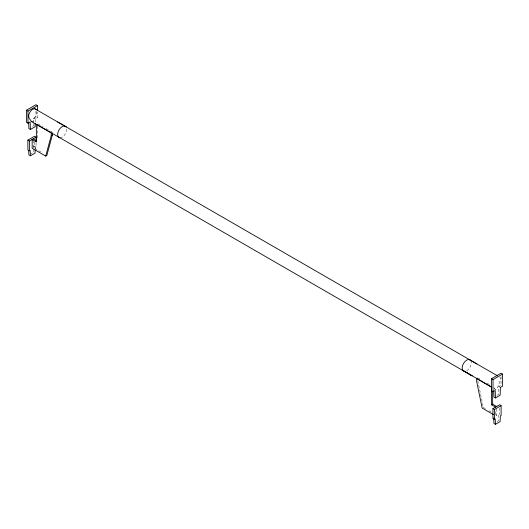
<?xml version="1.0" encoding="UTF-8"?>
<svg xmlns="http://www.w3.org/2000/svg" width="529" height="529" viewBox="0 0 529 529"><rect width="100%" height="100%" fill="white"/><g stroke="black" fill="none" stroke-linecap="round" stroke-linejoin="round"><path stroke-width="0.4" stroke-dasharray="2.65 1.98" d="M33.307 147.604L33.307 141.316M33.591 124.341L33.539 125.909L30.88 127.449M33.618 123.555L33.81 118.053L35.972 116.803L37.493 117.683L37.493 112.042M35.225 122.073L35.331 118.932L37.493 117.683M501.029 376.436L501.029 385.304L498.86 386.554L498.596 394.409L496.599 395.56M36.065 142.883L36.065 146.983L34.537 146.103L33.796 146.533L33.506 152.259L30.887 153.774M35.238 149.046L35.317 147.412L36.065 146.983M498.854 415.034L498.556 420.76L496.592 421.891M496.837 408.937L496.837 415.219L495.693 415.88L495.693 409.598M33.81 118.053L35.331 118.932M498.86 386.554L500.388 387.433M38.2 124.044L43.153 126.9M45.983 128.534L52.351 132.21M477.793 377.838L482.038 380.291M486.991 383.148L489.821 384.781M493.993 388.537L495.422 389.364M33.796 146.533L35.317 147.412M34.729 148.424L41.143 152.127M483.294 407.403L485.43 408.639M488.994 410.696L491.137 411.932M495.415 414.399L496.837 415.219M494.119 387.783L495.012 389.073A2.076 1.197 -60 0 0 496.288 389.185A2.076 1.197 -60 0 0 497.558 387.598L499.793 381.806A5.707 3.3 -60 0 0 499.779 377.157M477.793 380.649L483.136 406.616M499.601 408.044L499.601 414.597M37.493 126.054L37.493 139.768M35.972 111.163L35.972 116.803M34.537 142.003L34.537 146.103M470.711 360.447A6.507 3.756 -60 0 1 469.977 367.285A6.507 3.756 -60 0 1 464.429 371.332M66.833 129.215A6.507 3.756 -60 0 1 59.929 137.798M36.752 111.573A5.707 3.3 -60 0 1 36.217 114.211L33.988 120.004A2.076 1.197 -60 0 1 33.016 121.379"/><path stroke-width="0.79" d="M36.799 140.978L33.307 138.962L32.163 139.623L32.163 148.265L45.706 156.081L46.85 155.42L52.351 135.021L52.351 132.911M495.693 407.237L491.507 404.817L491.507 387.076L476.649 378.5L476.649 381.31L482.15 408.064L493.557 414.643M491.507 404.817L492.651 404.163L492.651 391.255M35.172 123.647L35.066 126.788L30.404 129.479L28.883 128.6L28.665 122.563M35.192 149.866L35.026 153.139L30.444 155.784L28.916 154.904L28.665 150.289M45.706 156.081L51.207 135.682L51.207 132.872L36.349 124.295L36.349 142.037L32.163 139.623M30.404 129.479L30.14 121.928L27.971 123.178L26.45 122.298L26.45 110.211L35.972 104.716L37.493 105.595L37.493 110.429M26.45 110.211L27.971 111.09L37.493 105.595M30.444 155.784L30.146 150.395L29.399 150.825L27.878 149.945L27.878 140.112L34.537 136.27L36.065 137.15L36.065 141.243M27.878 140.112L29.399 140.992L36.065 137.15M51.207 135.682L52.351 135.021M495.461 397.98L495.19 390.428L493.028 391.678L491.507 390.799L491.507 378.711L501.029 373.216L502.55 374.096L502.55 386.183L500.388 387.433L500.117 395.289L495.461 397.98L493.934 397.1L493.722 391.057M491.507 378.711L493.028 379.591L502.55 374.096M495.494 424.284L495.204 418.895L494.463 419.325L492.935 418.446L492.935 408.613L499.601 404.764L501.122 405.644L501.122 415.477L500.374 415.913L500.084 421.639L495.494 424.284L493.974 423.405L493.683 418.016M492.935 408.613L494.463 409.492L501.122 405.644M57.582 121.908L476.927 363.965M469.071 359.456L497.637 375.921M34.729 108.716L66.211 126.914A6.507 3.756 -60 0 0 58.977 129.995A6.507 3.756 -60 0 0 59.929 137.798L31.846 121.769M58.25 136.826L472.159 375.874L462.789 370.333M491.851 387.301L464.469 371.305A6.507 3.756 -60 0 1 463.477 363.529A6.507 3.756 -60 0 1 470.711 360.447M492.651 404.163L496.837 406.576M494.463 409.492L494.463 419.325M493.028 379.591L493.028 391.678M29.399 140.992L29.399 150.825M27.971 111.09L27.971 123.178M36.203 109.563A5.707 3.3 -60 0 0 30.695 111.044A5.707 3.3 -60 0 0 29.207 118.258L31.442 121.478A2.076 1.197 -60 0 0 32.408 121.736"/></g></svg>
